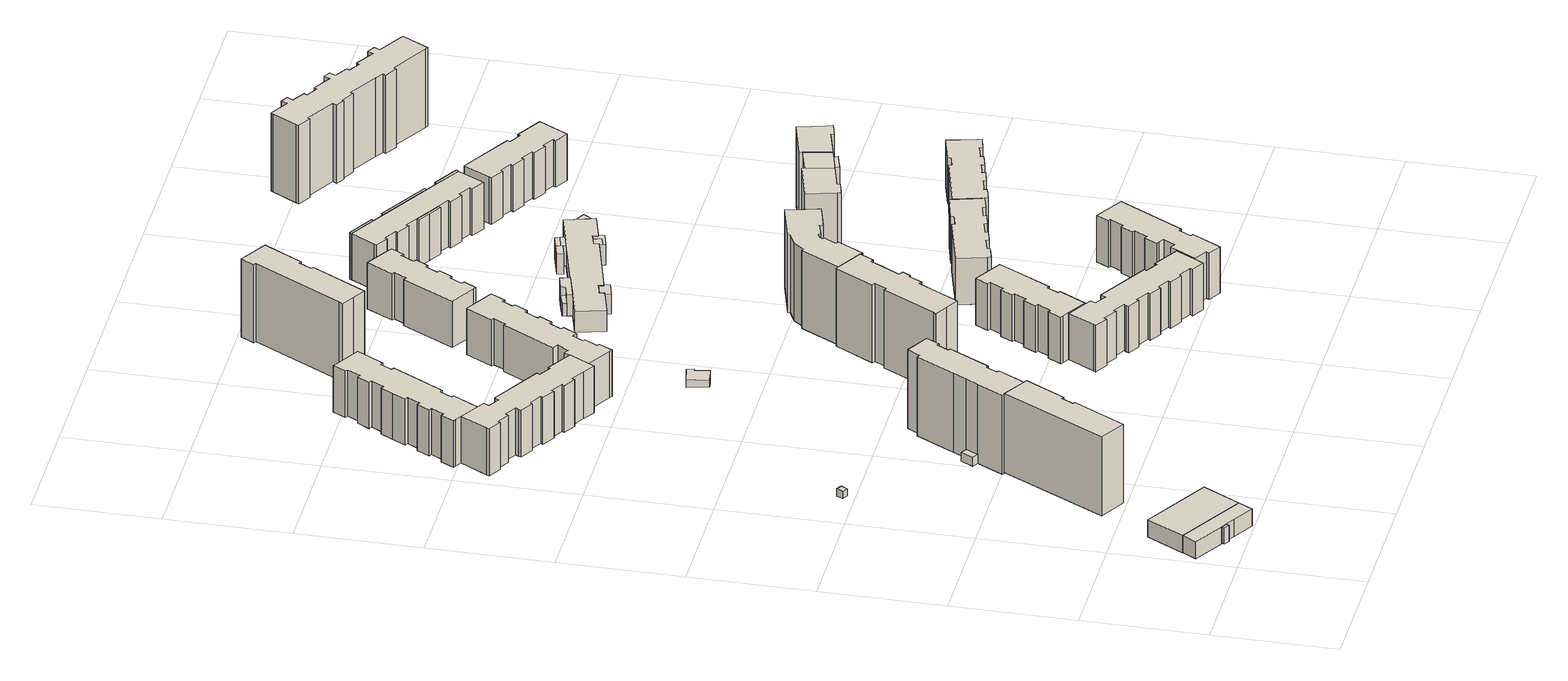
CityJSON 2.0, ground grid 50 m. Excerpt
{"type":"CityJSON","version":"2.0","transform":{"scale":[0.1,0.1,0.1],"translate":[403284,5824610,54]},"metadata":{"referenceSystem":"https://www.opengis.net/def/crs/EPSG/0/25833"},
"CityObjects":{
"building1":{"type":"Building","attributes":{"Gemeindeschluessel":"11000010","function":"31001_3211"},"address":[{"country":"Germany","locality":"Berlin","thoroughfareNumber":"28B","thoroughfareName":"Borkheider Straße"}],"children":["building1-1","building1-2","building1-3"]},
"building1-1":{"type":"BuildingPart","attributes":{"BezugspunktDach":"2200","measuredHeight":7.35,"storeysAboveGround":2},"parents":["building1"],"geometry":[{"type":"MultiSurface","lod":"1","boundaries":[[[0,1,2,3,4,5,6]],[[7,8,9,10,11,12,13]],[[7,13,6,5]],[[9,8,4,3]],[[10,9,3,2]],[[11,10,2,1]],[[12,11,14,15,0]],[[13,12,0,6]],[[8,7,5,4,16]],[[17,1,0,15,14]]]}]},
"building1-2":{"type":"BuildingPart","attributes":{"BezugspunktDach":"2200","measuredHeight":6.95,"storeysAboveGround":2},"parents":["building1"],"geometry":[{"type":"MultiSurface","lod":"1","boundaries":[[[18,1,0,19]],[[15,14,20,21]],[[15,21,19,0]],[[22,1,0,15,0,1]],[[20,14,1,18]],[[21,20,18,19]],[[14,15,0,1,22]]]}]},
"building1-3":{"type":"BuildingPart","attributes":{"BezugspunktDach":"2200","measuredHeight":7.49,"storeysAboveGround":2},"parents":["building1"],"geometry":[{"type":"MultiSurface","lod":"1","boundaries":[[[4,23,24,5]],[[25,26,27,28]],[[25,28,5,24]],[[26,25,24,23]],[[27,26,23,4]],[[28,27,4,8,7]],[[7,8,4,5]]]}]},
"building2":{"type":"Building","attributes":{"Gemeindeschluessel":"11000010","BezugspunktDach":"2200","function":"31001_1010","measuredHeight":34.32,"storeysAboveGround":11},"address":[{"country":"Germany","locality":"Berlin","thoroughfareNumber":"37, 39","thoroughfareName":"Borkheider Straße"}],"geometry":[{"type":"Solid","lod":"1","boundaries":[[[[29,30,31,32,33,34,35,36,37]],[[38,39,40,41,42,43,44,45,46]],[[38,46,37,36]],[[39,38,36,35]],[[40,39,35,34]],[[41,40,34,33]],[[42,41,33,32]],[[43,42,32,31]],[[44,43,31,30]],[[45,44,30,29]],[[46,45,29,37]]]]}]},
"building3":{"type":"Building","attributes":{"Gemeindeschluessel":"11000010","BezugspunktDach":"2200","function":"51009_1610","measuredHeight":3.14,"storeysAboveGround":0},"address":[{"country":"Germany","locality":"Berlin"}],"geometry":[{"type":"Solid","lod":"1","boundaries":[[[[47,48,49,50]],[[51,52,53,54]],[[51,54,50,49]],[[52,51,49,48]],[[53,52,48,47]],[[54,53,47,50]]]]}]},
"building4":{"type":"Building","attributes":{"Gemeindeschluessel":"11000010","BezugspunktDach":"2200","function":"31001_2523","measuredHeight":3.78,"storeysAboveGround":1},"address":[{"country":"Germany","locality":"Berlin","thoroughfareNumber":"33 (1)","thoroughfareName":"Borkheider Straße"}],"geometry":[{"type":"Solid","lod":"1","boundaries":[[[[55,56,57,58]],[[59,60,61,62]],[[59,62,58,57]],[[60,59,57,56]],[[61,60,56,55]],[[62,61,55,58]]]]}]},
"building5":{"type":"Building","attributes":{"Gemeindeschluessel":"11000010","BezugspunktDach":"2200","function":"31001_1010","measuredHeight":34.32,"storeysAboveGround":11},"address":[{"country":"Germany","locality":"Berlin","thoroughfareNumber":"33, 35","thoroughfareName":"Borkheider Straße"}],"geometry":[{"type":"Solid","lod":"1","boundaries":[[[[63,64,65,66,67,68,69,70,71,72,73,74,75,76,77,78,79,80]],[[61,60,81,82,83,84,85,86,87,88,89,90,91,92,93,94,95,96]],[[61,96,80,79]],[[60,61,79,78]],[[81,60,78,77]],[[82,81,77,76]],[[83,82,76,75]],[[84,83,75,74]],[[85,84,74,73]],[[86,85,73,72]],[[87,86,72,71]],[[88,87,71,70]],[[89,88,70,69]],[[90,89,69,68]],[[91,90,68,67]],[[92,91,67,66]],[[93,92,66,65]],[[94,93,65,64]],[[95,94,64,63]],[[96,95,63,80]]]]}]},
"building6":{"type":"Building","attributes":{"Gemeindeschluessel":"11000010","BezugspunktDach":"2200","function":"31001_1010","measuredHeight":20.34,"storeysAboveGround":6},"address":[{"country":"Germany","locality":"Berlin","thoroughfareNumber":"1, 3, 5, 7","thoroughfareName":"Rabensteiner Straße"}],"geometry":[{"type":"Solid","lod":"1","boundaries":[[[[97,98,99,100,101,102,103,104,105,106,107,108,109,110,111,112,113,114,115,116,117,118,119,120,121,122,123,124,125,126,127,128,129]],[[130,131,132,133,134,135,136,137,138,139,140,141,142,143,144,145,146,147,148,149,150,151,152,153,154,155,156,157,158,159,160,161,162]],[[130,162,129,128]],[[131,130,128,127]],[[132,131,127,126]],[[133,132,126,125]],[[134,133,125,124]],[[135,134,124,123]],[[136,135,123,122]],[[137,136,122,121]],[[138,137,121,120]],[[139,138,120,119]],[[140,139,119,118]],[[141,140,118,117]],[[142,141,117,116]],[[143,142,116,115]],[[144,143,115,114]],[[145,144,114,113]],[[146,145,113,112]],[[147,146,112,111]],[[148,147,111,110]],[[149,148,110,109]],[[150,149,109,108]],[[151,150,108,107]],[[152,151,107,106]],[[153,152,106,105]],[[154,153,105,104]],[[155,154,104,103]],[[156,155,103,102]],[[157,156,102,101]],[[158,157,101,100]],[[159,158,100,99]],[[160,159,99,98]],[[161,160,98,97]],[[162,161,97,129]]]]}]},
"building7":{"type":"Building","attributes":{"Gemeindeschluessel":"11000010","BezugspunktDach":"2200","function":"31001_1010","measuredHeight":20.24,"storeysAboveGround":6},"address":[{"country":"Germany","locality":"Berlin","thoroughfareNumber":"11, 13, 15, 9","thoroughfareName":"Borkheider Straße"}],"geometry":[{"type":"Solid","lod":"1","boundaries":[[[[163,164,165,166,167,168,169,170,171,172,173,174,175,176,177,178,179,180,181,182,183,184,185,186,187,188,189,190,191,192,193,194]],[[195,196,197,198,199,200,201,202,203,204,205,206,207,208,209,210,211,212,213,214,215,216,217,218,219,220,221,222,223,224,225,226]],[[195,226,194,193]],[[196,195,193,192]],[[197,196,192,191]],[[198,197,191,190]],[[199,198,190,189]],[[200,199,189,188]],[[201,200,188,187]],[[202,201,187,186]],[[203,202,186,185]],[[204,203,185,184]],[[205,204,184,183]],[[206,205,183,182]],[[207,206,182,181]],[[208,207,181,180]],[[209,208,180,179]],[[210,209,179,178]],[[211,210,178,177]],[[212,211,177,176]],[[213,212,176,175]],[[214,213,175,174]],[[215,214,174,173]],[[216,215,173,172]],[[217,216,172,171]],[[218,217,171,170]],[[219,218,170,169]],[[220,219,169,168]],[[221,220,168,167]],[[222,221,167,166]],[[223,222,166,165]],[[224,223,165,164]],[[225,224,164,163]],[[226,225,163,194]]]]}]},
"building8":{"type":"Building","attributes":{"Gemeindeschluessel":"11000010","BezugspunktDach":"2200","function":"31001_2523","measuredHeight":2.96,"storeysAboveGround":1},"address":[{"country":"Germany","locality":"Berlin","thoroughfareNumber":"21 (1)","thoroughfareName":"Belziger Ring"}],"geometry":[{"type":"Solid","lod":"1","boundaries":[[[[227,228,229,230]],[[231,232,233,234]],[[231,234,230,229]],[[232,231,229,228]],[[233,232,228,227]],[[234,233,227,230]]]]}]},
"building9":{"type":"Building","attributes":{"Gemeindeschluessel":"11000010","BezugspunktDach":"2200","function":"31001_3062","measuredHeight":3.89,"storeysAboveGround":1},"address":[{"country":"Germany","locality":"Berlin","thoroughfareNumber":"10","thoroughfareName":"Rabensteiner Straße"}],"geometry":[{"type":"Solid","lod":"1","boundaries":[[[[235,236,237,238,239,240,241,242]],[[243,244,245,246,247,248,249,250]],[[243,250,242,241]],[[244,243,241,240]],[[245,244,240,239]],[[246,245,239,238]],[[247,246,238,237]],[[248,247,237,236]],[[249,248,236,235]],[[250,249,235,242]]]]}]},
"building10":{"type":"Building","attributes":{"Gemeindeschluessel":"11000010","BezugspunktDach":"2200","function":"51009_1610","measuredHeight":3.11,"storeysAboveGround":0},"address":[{"country":"Germany","locality":"Berlin"}],"geometry":[{"type":"Solid","lod":"1","boundaries":[[[[251,252,253,254]],[[255,256,257,258]],[[255,258,254,253]],[[256,255,253,252]],[[257,256,252,251]],[[258,257,251,254]]]]}]},
"building11":{"type":"Building","attributes":{"Gemeindeschluessel":"11000010","BezugspunktDach":"2200","function":"31001_1010","measuredHeight":33.96,"storeysAboveGround":11},"address":[{"country":"Germany","locality":"Berlin","thoroughfareNumber":"21, 23","thoroughfareName":"Belziger Ring"}],"geometry":[{"type":"Solid","lod":"1","boundaries":[[[[259,260,261,262,263,264,265,266,267,268,269,270,271,272,273,274,275,276,277,278,279,280,281,282,283]],[[284,285,286,287,288,289,290,291,292,293,294,295,296,297,298,299,300,301,302,303,304,305,306,307,308]],[[284,308,283,282]],[[285,284,282,281]],[[286,285,281,280]],[[287,286,280,279]],[[288,287,279,278]],[[289,288,278,277]],[[290,289,277,276]],[[291,290,276,275]],[[292,291,275,274]],[[293,292,274,273]],[[294,293,273,272]],[[295,294,272,271]],[[296,295,271,270]],[[297,296,270,269]],[[298,297,269,268]],[[299,298,268,267]],[[300,299,267,266]],[[301,300,266,265]],[[302,301,265,264]],[[303,302,264,263]],[[304,303,263,262]],[[305,304,262,261]],[[306,305,261,260]],[[307,306,260,259]],[[308,307,259,283]]]]}]},
"building12":{"type":"Building","attributes":{"Gemeindeschluessel":"11000010","BezugspunktDach":"2200","function":"31001_1010","measuredHeight":20.17,"storeysAboveGround":6},"address":[{"country":"Germany","locality":"Berlin","thoroughfareNumber":"11, 13, 15, 9","thoroughfareName":"Rabensteiner Straße"}],"geometry":[{"type":"Solid","lod":"1","boundaries":[[[[309,310,311,312,313,314,315,316,317,318,319,320,321,322,323,324,325,326,327,328,329,330,331,332,333,334,335,336,337,338,339,340,341,342]],[[343,344,345,346,347,348,349,350,351,352,353,354,355,356,357,358,359,360,361,362,363,364,365,366,367,368,369,370,371,372,373,374,375,376]],[[343,376,342,341]],[[344,343,341,340]],[[345,344,340,339]],[[346,345,339,338]],[[347,346,338,337]],[[348,347,337,336]],[[349,348,336,335]],[[350,349,335,334]],[[351,350,334,333]],[[352,351,333,332]],[[353,352,332,331]],[[354,353,331,330]],[[355,354,330,329]],[[356,355,329,328]],[[357,356,328,327]],[[358,357,327,326]],[[359,358,326,325]],[[360,359,325,324]],[[361,360,324,323]],[[362,361,323,322]],[[363,362,322,321]],[[364,363,321,320]],[[365,364,320,319]],[[366,365,319,318]],[[367,366,318,317]],[[368,367,317,316]],[[369,368,316,315]],[[370,369,315,314]],[[371,370,314,313]],[[372,371,313,312]],[[373,372,312,311]],[[374,373,311,310]],[[375,374,310,309]],[[376,375,309,342]]]]}]},
"building13":{"type":"Building","attributes":{"Gemeindeschluessel":"11000010","BezugspunktDach":"2200","function":"31001_1010","measuredHeight":20.16,"storeysAboveGround":6},"address":[{"country":"Germany","locality":"Berlin","thoroughfareNumber":"34, 36, 38, 40","thoroughfareName":"Belziger Ring"}],"geometry":[{"type":"Solid","lod":"1","boundaries":[[[[377,378,379,380,381,382,383,384,385,386,387,388,389,390,391,392,393,394,395,396,397,398,399,400,401,402,403,404,405,406,407,408,409,410,411]],[[412,413,414,415,416,417,418,419,420,421,422,423,424,425,426,427,428,429,430,431,432,433,434,435,436,437,438,439,440,441,442,443,444,445,446]],[[412,446,411,410]],[[413,412,410,409]],[[414,413,409,408]],[[415,414,408,407]],[[416,415,407,406]],[[417,416,406,405]],[[418,417,405,404]],[[419,418,404,403]],[[420,419,403,402]],[[421,420,402,401]],[[422,421,401,400]],[[423,422,400,399]],[[424,423,399,398]],[[425,424,398,397]],[[426,425,397,396]],[[427,426,396,395]],[[428,427,395,394]],[[429,428,394,393]],[[430,429,393,392]],[[431,430,392,391]],[[432,431,391,390]],[[433,432,390,389]],[[434,433,389,388]],[[435,434,388,387]],[[436,435,387,386]],[[437,436,386,385]],[[438,437,385,384]],[[439,438,384,383]],[[440,439,383,382]],[[441,440,382,381]],[[442,441,381,380]],[[443,442,380,379]],[[444,443,379,378]],[[445,444,378,377]],[[446,445,377,411]]]]}]},
"building14":{"type":"Building","attributes":{"Gemeindeschluessel":"11000010","BezugspunktDach":"2200","function":"31001_1010","measuredHeight":20.35,"storeysAboveGround":6},"address":[{"country":"Germany","locality":"Berlin","thoroughfareNumber":"28, 30, 32","thoroughfareName":"Belziger Ring"}],"geometry":[{"type":"Solid","lod":"1","boundaries":[[[[447,448,449,450,451,452,453,454,455,456,457,458,459,460,461,462,463,464,465,466,467,468,469]],[[470,471,472,473,474,475,476,477,478,479,480,481,482,483,484,485,486,487,488,489,490,491,492]],[[470,492,469,468]],[[471,470,468,467]],[[472,471,467,466]],[[473,472,466,465]],[[474,473,465,464]],[[475,474,464,463]],[[476,475,463,462]],[[477,476,462,461]],[[478,477,461,460]],[[479,478,460,459]],[[480,479,459,458]],[[481,480,458,457]],[[482,481,457,456]],[[483,482,456,455]],[[484,483,455,454]],[[485,484,454,453]],[[486,485,453,452]],[[487,486,452,451]],[[488,487,451,450]],[[489,488,450,449]],[[490,489,449,448]],[[491,490,448,447]],[[492,491,447,469]]]]}]},
"building15":{"type":"Building","attributes":{"Gemeindeschluessel":"11000010","BezugspunktDach":"2200","function":"51009_1610","measuredHeight":3.47,"storeysAboveGround":0},"address":[{"country":"Germany","locality":"Berlin"}],"geometry":[{"type":"Solid","lod":"1","boundaries":[[[[493,494,495,496]],[[497,498,499,500]],[[497,500,496,495]],[[498,497,495,494]],[[499,498,494,493]],[[500,499,493,496]]]]}]},
"building16":{"type":"Building","attributes":{"Gemeindeschluessel":"11000010","BezugspunktDach":"2200","function":"31001_1010","measuredHeight":34.02,"storeysAboveGround":11},"address":[{"country":"Germany","locality":"Berlin","thoroughfareNumber":"5, 7","thoroughfareName":"Borkheider Straße"}],"geometry":[{"type":"Solid","lod":"1","boundaries":[[[[501,502,503,504,505,506,507,508,509,510,511,512,513,514,515]],[[516,517,518,519,520,521,522,523,524,525,526,527,528,529,530]],[[516,530,515,514]],[[517,516,514,513]],[[518,517,513,512]],[[519,518,512,511]],[[520,519,511,510]],[[521,520,510,509]],[[522,521,509,508]],[[523,522,508,507]],[[524,523,507,506]],[[525,524,506,505]],[[526,525,505,504]],[[527,526,504,503]],[[528,527,503,502]],[[529,528,502,501]],[[530,529,501,515]]]]}]},
"building17":{"type":"Building","attributes":{"Gemeindeschluessel":"11000010","BezugspunktDach":"2200","function":"31001_1010","measuredHeight":33.92,"storeysAboveGround":11},"address":[{"country":"Germany","locality":"Berlin","thoroughfareNumber":"17, 19","thoroughfareName":"Belziger Ring"}],"geometry":[{"type":"Solid","lod":"1","boundaries":[[[[531,532,533,534,535,536,537,538,539,540,541,542,543,544,545,546,547,548,549,550,551,552,553]],[[554,555,556,557,558,559,560,561,562,563,564,565,566,567,568,569,570,571,572,573,292,291,290]],[[554,290,553,552]],[[555,554,552,551]],[[556,555,551,550]],[[557,556,550,549]],[[558,557,549,548]],[[559,558,548,547]],[[560,559,547,546]],[[561,560,546,545]],[[562,561,545,544]],[[563,562,544,543]],[[564,563,543,542]],[[565,564,542,541]],[[566,565,541,540]],[[567,566,540,539]],[[568,567,539,538]],[[569,568,538,537]],[[570,569,537,536]],[[571,570,536,535]],[[572,571,535,534]],[[573,572,534,533]],[[292,573,533,532]],[[291,292,532,531]],[[290,291,531,553]]]]}]},
"building18":{"type":"Building","attributes":{"Gemeindeschluessel":"11000010","BezugspunktDach":"2200","function":"31001_1010","measuredHeight":20.17,"storeysAboveGround":6},"address":[{"country":"Germany","locality":"Berlin","thoroughfareNumber":"17, 19, 21","thoroughfareName":"Rabensteiner Straße"}],"geometry":[{"type":"Solid","lod":"1","boundaries":[[[[574,575,576,577,578,579,580,581,582,583,584,585,586,587,588,589,590,591,592,593,594,595]],[[596,597,598,599,600,601,602,603,604,605,606,607,608,609,610,611,612,613,614,615,616,617]],[[596,617,595,594]],[[597,596,594,593]],[[598,597,593,592]],[[599,598,592,591]],[[600,599,591,590]],[[601,600,590,589]],[[602,601,589,588]],[[603,602,588,587]],[[604,603,587,586]],[[605,604,586,585]],[[606,605,585,584]],[[607,606,584,583]],[[608,607,583,582]],[[609,608,582,581]],[[610,609,581,580]],[[611,610,580,579]],[[612,611,579,578]],[[613,612,578,577]],[[614,613,577,576]],[[615,614,576,575]],[[616,615,575,574]],[[617,616,574,595]]]]}]},
"building19":{"type":"Building","attributes":{"Gemeindeschluessel":"11000010","BezugspunktDach":"2200","function":"51009_1610","measuredHeight":5.54,"storeysAboveGround":0},"address":[{"country":"Germany","locality":"Berlin"}],"geometry":[{"type":"Solid","lod":"1","boundaries":[[[[618,619,620,621]],[[622,623,624,625]],[[622,625,621,620]],[[623,622,620,619]],[[624,623,619,618]],[[625,624,618,621]]]]}]},
"building20":{"type":"Building","attributes":{"Gemeindeschluessel":"11000010","BezugspunktDach":"2200","function":"51009_1610","measuredHeight":8.89,"storeysAboveGround":0},"address":[{"country":"Germany","locality":"Berlin"}],"geometry":[{"type":"Solid","lod":"1","boundaries":[[[[626,627,628,629,630,631,632,633]],[[634,635,636,637,638,639,640,641]],[[634,641,633,632]],[[635,634,632,631]],[[636,635,631,630]],[[637,636,630,629]],[[638,637,629,628]],[[639,638,628,627]],[[640,639,627,626]],[[641,640,626,633]]]]}]},
"building21":{"type":"Building","attributes":{"Gemeindeschluessel":"11000010","BezugspunktDach":"2200","function":"31001_1010","measuredHeight":20.22,"storeysAboveGround":6},"address":[{"country":"Germany","locality":"Berlin","thoroughfareNumber":"42, 44, 46","thoroughfareName":"Belziger Ring"}],"geometry":[{"type":"Solid","lod":"1","boundaries":[[[[642,643,644,645,646,647,648,649,650,651,652,653,654,655,656,657,658,659,660,661,662,663,664,665,666,667]],[[668,669,670,671,672,673,674,675,676,677,678,679,680,681,682,683,684,685,686,687,688,689,690,691,692,693]],[[668,693,667,666]],[[669,668,666,665]],[[670,669,665,664]],[[671,670,664,663]],[[672,671,663,662]],[[673,672,662,661]],[[674,673,661,660]],[[675,674,660,659]],[[676,675,659,658]],[[677,676,658,657]],[[678,677,657,656]],[[679,678,656,655]],[[680,679,655,654]],[[681,680,654,653]],[[682,681,653,652]],[[683,682,652,651]],[[684,683,651,650]],[[685,684,650,649]],[[686,685,649,648]],[[687,686,648,647]],[[688,687,647,646]],[[689,688,646,645]],[[690,689,645,644]],[[691,690,644,643]],[[692,691,643,642]],[[693,692,642,667]]]]}]},
"building22":{"type":"Building","attributes":{"Gemeindeschluessel":"11000010","BezugspunktDach":"2200","function":"31001_1010","measuredHeight":20.16,"storeysAboveGround":6},"address":[{"country":"Germany","locality":"Berlin","thoroughfareNumber":"22, 24, 26","thoroughfareName":"Belziger Ring"}],"geometry":[{"type":"Solid","lod":"1","boundaries":[[[[694,695,696,697,698,699,700,701,702,703,704,705,706,707,708,709,710,711,712,713,714,715,716]],[[717,718,719,720,721,722,723,724,725,726,727,728,729,730,731,732,733,734,735,736,737,738,739]],[[717,739,716,715]],[[718,717,715,714]],[[719,718,714,713]],[[720,719,713,712]],[[721,720,712,711]],[[722,721,711,710]],[[723,722,710,709]],[[724,723,709,708]],[[725,724,708,707]],[[726,725,707,706]],[[727,726,706,705]],[[728,727,705,704]],[[729,728,704,703]],[[730,729,703,702]],[[731,730,702,701]],[[732,731,701,700]],[[733,732,700,699]],[[734,733,699,698]],[[735,734,698,697]],[[736,735,697,696]],[[737,736,696,695]],[[738,737,695,694]],[[739,738,694,716]]]]}]},
"building23":{"type":"Building","attributes":{"Gemeindeschluessel":"11000010","function":"31001_3065"},"address":[{"country":"Germany","locality":"Berlin","thoroughfareNumber":"20, 22","thoroughfareName":"Rabensteiner Straße"}],"children":["building23-1","building23-2","building23-3","building23-4"]},
"building23-1":{"type":"BuildingPart","attributes":{"BezugspunktDach":"2200","measuredHeight":9.2,"storeysAboveGround":3},"parents":["building23"],"geometry":[{"type":"MultiSurface","lod":"1","boundaries":[[[740,741,742,743,744,745,746,747,748,749,750,751,752,753,754,755,756,757,758,759,760]],[[761,762,763,764,765,766,767,768,769,770,771,772,773,774,775,776,777,778,779,780,781]],[[761,781,760,759]],[[762,761,782,783]],[[763,762,758,757]],[[784,785,757,756]],[[764,763,786,787,788]],[[765,764,756,755]],[[766,765,755,754]],[[767,766,754,753]],[[768,767,753,752]],[[769,768,752,751]],[[770,769,751,750]],[[789,790,791,792,793,771,770,750,749]],[[794,790,749,748]],[[772,771,793,795]],[[773,772,748,747]],[[774,773,747,746]],[[775,774,746,745]],[[776,775,745,744]],[[777,776,744,743]],[[778,777,743,742]],[[779,778,742,741]],[[780,779,741,740]],[[781,780,740,760]],[[783,782,759,758]],[[788,787,786,785,784]],[[793,792,791,790,789]],[[795,793,790,794]]]}]},
"building23-2":{"type":"BuildingPart","attributes":{"BezugspunktDach":"2200","measuredHeight":9.13,"storeysAboveGround":3},"parents":["building23"],"geometry":[{"type":"MultiSurface","lod":"1","boundaries":[[[796,797,798,799,800,801]],[[623,622,802,783,782,624]],[[623,624,801,800]],[[622,623,800,799]],[[802,622,799,798]],[[783,802,798,797]],[[759,758,797,796]],[[624,782,796,801]],[[782,783,758,759]]]}]},
"building23-3":{"type":"BuildingPart","attributes":{"BezugspunktDach":"2200","measuredHeight":8.79,"storeysAboveGround":3},"parents":["building23"],"geometry":[{"type":"MultiSurface","lod":"1","boundaries":[[[794,803,804,791,790]],[[792,805,806,795,793]],[[805,792,791,804]],[[806,805,804,803]],[[795,806,803,794]],[[793,790,791,792]],[[793,795,807,794,790]]]}]},
"building23-4":{"type":"BuildingPart","attributes":{"BezugspunktDach":"2200","measuredHeight":8.72,"storeysAboveGround":3},"parents":["building23"],"geometry":[{"type":"Solid","lod":"1","boundaries":[[[[808,809,785,784,810,811,812,813]],[[814,815,816,788,787,817,818,819]],[[814,819,813,812]],[[815,814,812,811]],[[816,815,811,810]],[[788,816,810,784]],[[817,787,785,809]],[[818,817,809,808]],[[819,818,808,813]],[[787,788,784,785]]]]}]},
"building24":{"type":"Building","attributes":{"Gemeindeschluessel":"11000010","BezugspunktDach":"2200","function":"51009_1610","measuredHeight":8.8,"storeysAboveGround":0},"address":[{"country":"Germany","locality":"Berlin"}],"geometry":[{"type":"Solid","lod":"1","boundaries":[[[[820,821,822,823,824,791,804,803,794,825]],[[795,806,805,792,826,827,828,829,830,831]],[[795,831,825,794]],[[806,795,794,803]],[[805,806,803,804]],[[792,805,804,791]],[[826,792,791,824]],[[827,826,824,823]],[[828,827,823,822]],[[829,828,822,821]],[[830,829,821,820]],[[831,830,820,825]]]]}]},
"building25":{"type":"Building","attributes":{"Gemeindeschluessel":"11000010","BezugspunktDach":"2200","function":"51009_1610","measuredHeight":8.77,"storeysAboveGround":0},"address":[{"country":"Germany","locality":"Berlin"}],"geometry":[{"type":"Solid","lod":"1","boundaries":[[[[811,810,832,812]],[[833,816,815,814]],[[833,814,812,832]],[[816,833,832,810]],[[815,816,810,811]],[[814,815,811,812]]]]}]},
"building26":{"type":"Building","attributes":{"Gemeindeschluessel":"11000010","function":"31001_1010"},"address":[{"country":"Germany","locality":"Berlin","thoroughfareNumber":"13, 15","thoroughfareName":"Belziger Ring"}],"children":["building26-1","building26-2","building26-3","building26-4"]},
"building26-1":{"type":"BuildingPart","attributes":{"BezugspunktDach":"2200","measuredHeight":34.27,"storeysAboveGround":11},"parents":["building26"],"geometry":[{"type":"MultiSurface","lod":"1","boundaries":[[[834,835,836,837,838,839,840,841,842,843,844]],[[845,846,847,848,849,850,851,852,853,854,855]],[[845,855,844,843]],[[846,845,843,842]],[[847,846,842,841]],[[848,847,841,840]],[[849,848,840,839]],[[850,849,839,838]],[[851,850,838,837]],[[852,851,837,836]],[[853,852,836,835]],[[856,857,835,834]],[[855,854,834,844]],[[854,853,857,856]]]}]},
"building26-2":{"type":"BuildingPart","attributes":{"BezugspunktDach":"2200","measuredHeight":34.22,"storeysAboveGround":11},"parents":["building26"],"geometry":[{"type":"Solid","lod":"1","boundaries":[[[[858,859,860,861,862,863,864,865]],[[866,867,868,869,870,871,872,873]],[[866,873,865,864]],[[867,866,864,863]],[[868,874,875,867,863,862]],[[869,868,862,861]],[[870,869,861,860]],[[871,870,860,859]],[[872,871,859,858]],[[873,872,858,865]],[[867,875,874,868]]]]}]},
"building26-3":{"type":"BuildingPart","attributes":{"BezugspunktDach":"2200","measuredHeight":34.2,"storeysAboveGround":11},"parents":["building26"],"geometry":[{"type":"MultiSurface","lod":"1","boundaries":[[[874,876,877,857,856,875]],[[854,853,878,879,868,867]],[[854,867,875,856]],[[878,853,857,877]],[[879,880,881,882,877,876]],[[868,879,876,874]],[[853,854,856,857]],[[878,882,881,880]],[[868,883,874,875,867]]]}]},
"building26-4":{"type":"BuildingPart","attributes":{"BezugspunktDach":"2200","measuredHeight":33.98,"storeysAboveGround":11},"parents":["building26"],"geometry":[{"type":"MultiSurface","lod":"1","boundaries":[[[884,885,886,882,881]],[[878,887,888,889,880]],[[887,878,882,886]],[[888,887,886,885]],[[889,888,885,884]],[[880,889,884,881]],[[878,880,881,882,890]]]}]},
"building27":{"type":"Building","attributes":{"Gemeindeschluessel":"11000010","function":"31001_1010"},"address":[{"country":"Germany","locality":"Berlin","thoroughfareNumber":"23, 25, 27, 29","thoroughfareName":"Rabensteiner Straße"}],"children":["building27-1","building27-2","building27-3","building27-4","building27-5"]},
"building27-1":{"type":"BuildingPart","attributes":{"BezugspunktDach":"2200","measuredHeight":20.17,"storeysAboveGround":6},"parents":["building27"],"geometry":[{"type":"MultiSurface","lod":"1","boundaries":[[[891,892,893,894,895,896,897,898,899,900,901,902,903,904,905,906,907,908,909,910,911,912,913]],[[914,915,916,917,918,919,920,921,922,923,924,925,926,927,928,929,930,931,932,933,934,935,936]],[[914,936,913,912]],[[915,914,912,911]],[[916,910,937,938,939]],[[918,917,909,908]],[[920,919,907,906]],[[921,920,906,905]],[[922,921,905,904]],[[923,922,904,903]],[[924,923,903,902]],[[925,924,902,901]],[[926,925,901,900]],[[927,926,900,899]],[[928,927,899,898]],[[930,929,897,896]],[[931,930,896,895]],[[932,931,895,894]],[[933,932,894,893]],[[934,933,893,892]],[[935,934,892,891]],[[936,935,891,913]],[[915,911,910,916]],[[917,939,938,937,909,940]],[[919,918,908,907]],[[928,898,897,929]]]}]},
"building27-2":{"type":"BuildingPart","attributes":{"BezugspunktDach":"2200","measuredHeight":20.17,"storeysAboveGround":6},"parents":["building27"],"geometry":[{"type":"MultiSurface","lod":"1","boundaries":[[[941,942,898,897,943]],[[929,928,944,945,946]],[[929,946,943,897]],[[944,928,898,942]],[[945,944,942,941]],[[946,945,941,943]],[[929,897,898,928,947]]]}]},
"building27-3":{"type":"BuildingPart","attributes":{"BezugspunktDach":"2200","measuredHeight":20.17,"storeysAboveGround":6},"parents":["building27"],"geometry":[{"type":"Solid","lod":"1","boundaries":[[[[910,948,949,911]],[[950,951,916,915]],[[950,915,911,949]],[[951,950,949,948]],[[916,951,948,910]],[[915,916,910,911]]]]}]},
"building27-4":{"type":"BuildingPart","attributes":{"BezugspunktDach":"2200","measuredHeight":20.17,"storeysAboveGround":6},"parents":["building27"],"geometry":[{"type":"Solid","lod":"1","boundaries":[[[[907,952,953,908]],[[954,955,919,918]],[[954,918,908,953]],[[955,954,953,952]],[[919,955,952,907]],[[918,919,907,908]]]]}]},
"building27-5":{"type":"BuildingPart","attributes":{"BezugspunktDach":"2200","measuredHeight":20.35,"storeysAboveGround":6},"parents":["building27"],"geometry":[{"type":"MultiSurface","lod":"1","boundaries":[[[956,957,958,959]],[[960,961,917,938]],[[960,938,959,958]],[[961,960,958,957]],[[917,961,957,956]],[[937,909,956,959]],[[938,917,909,937]]]}]},
"building28":{"type":"Building","attributes":{"Gemeindeschluessel":"11000010","BezugspunktDach":"2200","function":"31001_2523","measuredHeight":3.17,"storeysAboveGround":1},"address":[{"country":"Germany","locality":"Berlin","thoroughfareNumber":"13 (1)","thoroughfareName":"Belziger Ring"}],"geometry":[{"type":"Solid","lod":"1","boundaries":[[[[962,963,964,965]],[[966,967,968,969]],[[966,969,965,964]],[[967,966,964,963]],[[968,967,963,962]],[[969,968,962,965]]]]}]},
"building29":{"type":"Building","attributes":{"Gemeindeschluessel":"11000010","BezugspunktDach":"2200","function":"31001_1010","measuredHeight":20.22,"storeysAboveGround":6},"address":[{"country":"Germany","locality":"Berlin","thoroughfareNumber":"16, 18, 20","thoroughfareName":"Belziger Ring"}],"geometry":[{"type":"Solid","lod":"1","boundaries":[[[[970,971,972,973,974,975,976,977,978,979,980,981,982,983,984,985,986,987,988,989,990,991,992]],[[993,994,995,996,997,998,999,1000,1001,1002,1003,1004,1005,1006,1007,1008,1009,1010,1011,1012,1013,1014,1015]],[[993,1015,992,991]],[[994,993,991,990]],[[995,994,990,989]],[[996,995,989,988]],[[997,996,988,987]],[[998,997,987,986]],[[999,998,986,985]],[[1000,999,985,984]],[[1001,1000,984,983]],[[1002,1001,983,982]],[[1003,1002,982,981]],[[1004,1003,981,980]],[[1005,1004,980,979]],[[1006,1005,979,978]],[[1007,1006,978,977]],[[1008,1007,977,976]],[[1009,1008,976,975]],[[1010,1009,975,974]],[[1011,1010,974,973]],[[1012,1011,973,972]],[[1013,1012,972,971]],[[1014,1013,971,970]],[[1015,1014,970,992]]]]}]},
"building30":{"type":"Building","attributes":{"Gemeindeschluessel":"11000010","BezugspunktDach":"2200","function":"31001_2523","measuredHeight":2.62,"storeysAboveGround":1},"address":[{"country":"Germany","locality":"Berlin","thoroughfareNumber":"31 (1)","thoroughfareName":"Rabensteiner Straße"}],"geometry":[{"type":"Solid","lod":"1","boundaries":[[[[1016,1017,1018,1019]],[[1020,1021,1022,1023]],[[1020,1023,1019,1018]],[[1021,1020,1018,1017]],[[1022,1021,1017,1016]],[[1023,1022,1016,1019]]]]}]},
"building31":{"type":"Building","attributes":{"Gemeindeschluessel":"11000010","BezugspunktDach":"2200","function":"31001_1010","measuredHeight":20.21,"storeysAboveGround":6},"address":[{"country":"Germany","locality":"Berlin","thoroughfareNumber":"31, 33, 35","thoroughfareName":"Rabensteiner Straße"}],"geometry":[{"type":"Solid","lod":"1","boundaries":[[[[1024,1025,1026,1027,1028,1029,1030,1031,1032,1033,1034,1035,1036,1037,1038,1039,1040,1041,1042,1043,1044,1045,1046]],[[1047,1048,1049,1050,1051,1052,1053,1054,1055,1056,1057,1058,1059,1060,1061,1062,1063,1064,1065,1066,1067,1068,1069]],[[1047,1069,1046,1045]],[[1048,1047,1045,1044]],[[1049,1048,1044,1043]],[[1050,1049,1043,1042]],[[1051,1050,1042,1041]],[[1052,1051,1041,1040]],[[1053,1052,1040,1039]],[[1054,1053,1039,1038]],[[1055,1054,1038,1037]],[[1056,1055,1037,1036]],[[1057,1056,1036,1035]],[[1058,1057,1035,1034]],[[1059,1058,1034,1033]],[[1060,1059,1033,1032]],[[1061,1060,1032,1031]],[[1062,1061,1031,1030]],[[1063,1062,1030,1029]],[[1064,1063,1029,1028]],[[1065,1064,1028,1027]],[[1066,1065,1027,1026]],[[1067,1066,1026,1025]],[[1068,1067,1025,1024]],[[1069,1068,1024,1046]]]]}]},
"building32":{"type":"Building","attributes":{"Gemeindeschluessel":"11000010","BezugspunktDach":"2200","function":"31001_1010","measuredHeight":34.23,"storeysAboveGround":11},"address":[{"country":"Germany","locality":"Berlin","thoroughfareNumber":"34, 36, 38","thoroughfareName":"Havemannstraße"}],"geometry":[{"type":"Solid","lod":"1","boundaries":[[[[1070,1071,1072,1073,1074,1075,1076,1077,1078,1079,1080,1081,1082,1083,1084,1085,1086,1087,1088,1089,1090,1091,1092,1093,1094,1095,1096,1097,1098,1099,1100,1101,1102,1103,1104,1105,1106,1107,1108,1109,1110,1111,1112,1113]],[[1114,1115,1116,1117,1118,1119,1120,1121,1122,1123,1124,1125,1126,1127,1128,1129,1130,1131,1132,1133,1134,1135,1136,1137,1138,1139,1140,1141,1142,1143,1144,1145,1146,1147,1148,1149,1150,1151,1152,1153,1154,1155,1156,1157]],[[1114,1157,1113,1112]],[[1115,1114,1112,1111]],[[1116,1115,1111,1110]],[[1117,1116,1110,1109]],[[1118,1117,1109,1108]],[[1119,1118,1108,1107]],[[1120,1119,1107,1106]],[[1121,1120,1106,1105]],[[1122,1121,1105,1104]],[[1123,1122,1104,1103]],[[1124,1123,1103,1102]],[[1125,1124,1102,1101]],[[1126,1125,1101,1100]],[[1127,1126,1100,1099]],[[1128,1127,1099,1098]],[[1129,1128,1098,1097]],[[1130,1129,1097,1096]],[[1131,1130,1096,1095]],[[1132,1131,1095,1094]],[[1133,1132,1094,1093]],[[1134,1133,1093,1092]],[[1135,1134,1092,1091]],[[1136,1135,1091,1090]],[[1137,1136,1090,1089]],[[1138,1137,1089,1088]],[[1139,1138,1088,1087]],[[1140,1139,1087,1086]],[[1141,1140,1086,1085]],[[1142,1141,1085,1084]],[[1143,1142,1084,1083]],[[1144,1143,1083,1082]],[[1145,1144,1082,1081]],[[1146,1145,1081,1080]],[[1147,1146,1080,1079]],[[1148,1147,1079,1078]],[[1149,1148,1078,1077]],[[1150,1149,1077,1076]],[[1151,1150,1076,1075]],[[1152,1151,1075,1074]],[[1153,1152,1074,1073]],[[1154,1153,1073,1072]],[[1155,1154,1072,1071]],[[1156,1155,1071,1070]],[[1157,1156,1070,1113]]]]}]}
},
"vertices":[
[131,89,93],[154,76,93],[194,54,93],[281,5,93],[313,62,93],[38,218,93],[5,161,93],[38,218,19],[313,62,19],[281,5,19],[194,54,19],[154,76,19],[131,89,19],[5,161,19],[154,76,23],[131,89,23],[313,62,59],[154,76,74],
[147,64,93],[124,77,93],[147,64,23],[124,77,23],[154,76,82],
[398,213,93],[123,369,93],[123,369,18],[398,213,18],[313,62,18],[38,218,18],
[325,506,373],[442,716,373],[432,721,373],[460,770,373],[469,765,373],[558,925,373],[548,931,373],[448,988,373],[217,566,373],[448,988,30],[548,931,30],[558,925,30],[469,765,30],[460,770,30],[432,721,30],[442,716,30],[325,506,30],[217,566,30],
[177,1529,50],[191,1554,50],[169,1568,50],[155,1542,50],[169,1568,18],[191,1554,18],[177,1529,18],[155,1542,18],
[498,1099,64],[526,1148,64],[500,1163,64],[473,1113,64],[500,1163,26],[526,1148,26],[498,1099,26],[473,1113,26],
[448,988,370],[548,931,370],[610,1042,370],[600,1048,370],[626,1094,370],[635,1089,370],[727,1253,370],[717,1258,370],[744,1306,370],[753,1300,370],[784,1355,370],[689,1407,370],[659,1355,370],[645,1362,370],[556,1203,370],[526,1148,370],[498,1099,370],[439,993,370],[556,1203,26],[645,1362,26],[659,1355,26],[689,1407,26],[784,1355,26],[753,1300,26],[744,1306,26],[717,1258,26],[727,1253,26],[635,1089,26],[626,1094,26],[600,1048,26],[610,1042,26],[548,931,26],[448,988,26],[439,993,26],
[108,2839,214],[114,2849,214],[164,2820,214],[173,2833,214],[222,2805,214],[215,2791,214],[210,2781,214],[265,2750,214],[271,2759,214],[323,2730,214],[317,2721,214],[370,2690,214],[375,2700,214],[425,2671,214],[418,2662,214],[470,2633,214],[474,2643,214],[531,2611,214],[581,2582,214],[596,2607,214],[642,2686,214],[535,2747,214],[529,2739,214],[479,2768,214],[486,2780,214],[278,2897,214],[268,2879,214],[219,2906,214],[231,2929,214],[202,2946,214],[122,2992,214],[58,2881,214],[53,2870,214],[58,2881,10],[122,2992,10],[202,2946,10],[231,2929,10],[219,2906,10],[268,2879,10],[278,2897,10],[486,2780,10],[479,2768,10],[529,2739,10],[535,2747,10],[642,2686,10],[596,2607,10],[581,2582,10],[531,2611,10],[474,2643,10],[470,2633,10],[418,2662,10],[425,2671,10],[375,2700,10],[370,2690,10],[317,2721,10],[323,2730,10],[271,2759,10],[265,2750,10],[210,2781,10],[215,2791,10],[222,2805,10],[173,2833,10],[164,2820,10],[114,2849,10],[108,2839,10],[53,2870,10],
[96,3006,213],[122,2992,213],[202,2946,213],[262,3050,213],[252,3056,213],[280,3106,213],[291,3100,213],[411,3310,213],[400,3317,213],[428,3366,213],[439,3359,213],[502,3468,213],[393,3529,213],[381,3536,213],[352,3484,213],[363,3477,213],[333,3423,213],[321,3430,213],[291,3378,213],[304,3372,213],[274,3319,213],[262,3326,213],[233,3276,213],[203,3223,213],[216,3216,213],[185,3163,213],[173,3170,213],[144,3119,213],[156,3112,213],[126,3058,213],[113,3065,213],[83,3012,213],[113,3065,11],[126,3058,11],[156,3112,11],[144,3119,11],[173,3170,11],[185,3163,11],[216,3216,11],[203,3223,11],[233,3276,11],[262,3326,11],[274,3319,11],[304,3372,11],[291,3378,11],[321,3430,11],[333,3423,11],[363,3477,11],[352,3484,11],[381,3536,11],[393,3529,11],[502,3468,11],[439,3359,11],[428,3366,11],[400,3317,11],[411,3310,11],[291,3100,11],[280,3106,11],[252,3056,11],[262,3050,11],[202,2946,11],[122,2992,11],[96,3006,11],[83,3012,11],
[993,1137,57],[1018,1181,57],[975,1206,57],[950,1163,57],[975,1206,27],[1018,1181,27],[993,1137,27],[950,1163,27],
[863,2200,36],[896,2206,36],[928,2213,36],[915,2270,36],[924,2273,36],[918,2303,36],[875,2294,36],[843,2286,36],[875,2294,4],[918,2303,4],[924,2273,4],[915,2270,4],[928,2213,4],[896,2206,4],[863,2200,4],[843,2286,4],
[1179,1405,58],[1193,1430,58],[1166,1445,58],[1152,1419,58],[1166,1445,27],[1193,1430,27],[1179,1405,27],[1152,1419,27],
[1033,1332,361],[1086,1303,361],[1092,1313,361],[1152,1419,361],[1166,1445,361],[1180,1469,361],[1192,1462,361],[1223,1518,361],[1229,1514,361],[1247,1546,361],[1229,1556,361],[1270,1628,361],[1284,1652,361],[1299,1680,361],[1311,1673,361],[1342,1729,361],[1330,1735,361],[1234,1789,361],[1223,1795,361],[1134,1638,361],[1145,1631,361],[1118,1581,361],[1106,1587,361],[985,1372,361],[979,1363,361],[985,1372,21],[1106,1587,21],[1118,1581,21],[1145,1631,21],[1134,1638,21],[1223,1795,21],[1234,1789,21],[1330,1735,21],[1342,1729,21],[1311,1673,21],[1299,1680,21],[1284,1652,21],[1270,1628,21],[1229,1556,21],[1247,1546,21],[1229,1514,21],[1223,1518,21],[1192,1462,21],[1180,1469,21],[1166,1445,21],[1152,1419,21],[1092,1313,21],[1086,1303,21],[1033,1332,21],[979,1363,21],
[703,2548,210],[714,2542,210],[745,2598,210],[735,2603,210],[766,2657,210],[757,2662,210],[783,2707,210],[791,2703,210],[802,2696,210],[835,2753,210],[824,2760,210],[852,2809,210],[864,2804,210],[894,2856,210],[882,2861,210],[916,2918,210],[927,2912,210],[958,2966,210],[947,2972,210],[972,3015,210],[983,3010,210],[1017,3068,210],[1006,3074,210],[896,3136,210],[834,3027,210],[845,3021,210],[817,2970,210],[805,2976,210],[684,2761,210],[706,2748,210],[678,2702,210],[657,2713,210],[642,2686,210],[596,2607,210],[642,2686,8],[657,2713,8],[678,2702,8],[706,2748,8],[684,2761,8],[805,2976,8],[817,2970,8],[845,3021,8],[834,3027,8],[896,3136,8],[1006,3074,8],[1017,3068,8],[983,3010,8],[972,3015,8],[947,2972,8],[958,2966,8],[927,2912,8],[916,2918,8],[882,2861,8],[894,2856,8],[864,2804,8],[852,2809,8],[824,2760,8],[835,2753,8],[802,2696,8],[791,2703,8],[783,2707,8],[757,2662,8],[766,2657,8],[735,2603,8],[745,2598,8],[714,2542,8],[703,2548,8],[596,2607,8],
[1286,775,230],[1292,785,230],[1349,752,230],[1354,763,230],[1405,734,230],[1399,724,230],[1393,714,230],[1443,686,230],[1449,696,230],[1505,664,230],[1498,655,230],[1549,626,230],[1556,636,230],[1605,608,230],[1598,598,230],[1651,568,230],[1657,578,230],[1711,548,230],[1705,537,230],[1760,507,230],[1764,518,230],[1779,543,230],[1824,623,230],[1717,684,230],[1712,674,230],[1661,704,230],[1666,713,230],[1454,833,230],[1444,812,230],[1393,842,230],[1404,862,230],[1378,877,230],[1298,922,230],[1238,815,230],[1233,805,230],[1238,815,28],[1298,922,28],[1378,877,28],[1404,862,28],[1393,842,28],[1444,812,28],[1454,833,28],[1666,713,28],[1661,704,28],[1712,674,28],[1717,684,28],[1824,623,28],[1779,543,28],[1764,518,28],[1760,507,28],[1705,537,28],[1711,548,28],[1657,578,28],[1651,568,28],[1598,598,28],[1605,608,28],[1556,636,28],[1549,626,28],[1498,655,28],[1505,664,28],[1449,696,28],[1443,686,28],[1393,714,28],[1399,724,28],[1405,734,28],[1354,763,28],[1349,752,28],[1292,785,28],[1286,775,28],[1233,805,28],
[1270,938,233],[1298,922,233],[1378,877,233],[1440,986,233],[1431,992,233],[1457,1039,233],[1467,1034,233],[1586,1247,233],[1479,1308,233],[1467,1314,233],[1438,1262,233],[1449,1255,233],[1417,1199,233],[1406,1205,233],[1378,1155,233],[1389,1149,233],[1361,1099,233],[1350,1105,233],[1320,1053,233],[1332,1047,233],[1301,993,233],[1290,999,233],[1259,944,233],[1290,999,30],[1301,993,30],[1332,1047,30],[1320,1053,30],[1350,1105,30],[1361,1099,30],[1389,1149,30],[1378,1155,30],[1406,1205,30],[1417,1199,30],[1449,1255,30],[1438,1262,30],[1467,1314,30],[1479,1308,30],[1586,1247,30],[1467,1034,30],[1457,1039,30],[1431,992,30],[1440,986,30],[1378,877,30],[1298,922,30],[1270,938,30],[1259,944,30],
[1297,1613,60],[1309,1639,60],[1284,1652,60],[1270,1628,60],[1284,1652,26],[1309,1639,26],[1297,1613,26],[1270,1628,26],
[651,3515,354],[704,3485,354],[712,3500,354],[832,3709,354],[823,3715,354],[851,3766,354],[861,3760,354],[951,3918,354],[853,3974,354],[845,3979,354],[834,3984,354],[803,3930,354],[813,3924,354],[606,3560,354],[598,3545,354],[606,3560,14],[813,3924,14],[803,3930,14],[834,3984,14],[845,3979,14],[853,3974,14],[951,3918,14],[861,3760,14],[851,3766,14],[823,3715,14],[832,3709,14],[712,3500,14],[704,3485,14],[651,3515,14],[598,3545,14],
[1330,1735,360],[1342,1729,360],[1353,1722,360],[1383,1775,360],[1412,1827,360],[1401,1834,360],[1431,1885,360],[1422,1890,360],[1431,1903,360],[1450,1914,360],[1454,1904,360],[1514,1921,360],[1518,1908,360],[1576,1924,360],[1633,1940,360],[1628,1952,360],[1598,2071,360],[1422,2023,360],[1425,2013,360],[1370,1987,360],[1333,1943,360],[1323,1948,360],[1234,1789,360],[1323,1948,21],[1333,1943,21],[1370,1987,21],[1425,2013,21],[1422,2023,21],[1598,2071,21],[1628,1952,21],[1633,1940,21],[1576,1924,21],[1518,1908,21],[1514,1921,21],[1454,1904,21],[1450,1914,21],[1431,1903,21],[1422,1890,21],[1431,1885,21],[1401,1834,21],[1412,1827,21],[1383,1775,21],[1353,1722,21],
[1038,3140,210],[1049,3134,210],[1079,3185,210],[1068,3191,210],[1098,3245,210],[1109,3239,210],[1139,3292,210],[1128,3299,210],[1157,3348,210],[1168,3343,210],[1197,3394,210],[1186,3401,210],[1217,3454,210],[1228,3448,210],[1258,3500,210],[1247,3507,210],[1141,3568,210],[1081,3461,210],[1092,3455,210],[1063,3403,210],[1051,3409,210],[933,3200,210],[1051,3409,8],[1063,3403,8],[1092,3455,8],[1081,3461,8],[1141,3568,8],[1247,3507,8],[1258,3500,8],[1228,3448,8],[1217,3454,8],[1186,3401,8],[1197,3394,8],[1168,3343,8],[1157,3348,8],[1128,3299,8],[1139,3292,8],[1109,3239,8],[1098,3245,8],[1068,3191,8],[1079,3185,8],[1049,3134,8],[1038,3140,8],[933,3200,8],
[1251,2830,61],[1307,2846,61],[1302,2863,61],[1246,2847,61],[1302,2863,6],[1307,2846,6],[1251,2830,6],[1246,2847,6],
[1296,2669,95],[1359,2687,95],[1353,2710,95],[1347,2709,95],[1342,2729,95],[1290,2715,95],[1295,2694,95],[1289,2693,95],[1295,2694,7],[1290,2715,7],[1342,2729,7],[1347,2709,7],[1353,2710,7],[1359,2687,7],[1296,2669,7],[1289,2693,7],
[1835,512,233],[1829,500,233],[1882,470,233],[1888,482,233],[1948,588,233],[1937,594,233],[1966,645,233],[1977,639,233],[2125,900,233],[2017,962,233],[2007,968,233],[1977,916,233],[1988,911,233],[1957,856,233],[1946,861,233],[1918,811,233],[1928,806,233],[1898,752,233],[1887,758,233],[1858,705,233],[1868,699,233],[1891,686,233],[1863,638,233],[1840,650,233],[1824,623,233],[1779,543,233],[1824,623,31],[1840,650,31],[1863,638,31],[1891,686,31],[1868,699,31],[1858,705,31],[1887,758,31],[1898,752,31],[1928,806,31],[1918,811,31],[1946,861,31],[1957,856,31],[1988,911,31],[1977,916,31],[2007,968,31],[2017,962,31],[2125,900,31],[1977,639,31],[1966,645,31],[1937,594,31],[1948,588,31],[1888,482,31],[1882,470,31],[1829,500,31],[1835,512,31],[1779,543,31],
[1616,1301,238],[1619,1288,238],[1680,1305,238],[1677,1317,238],[1734,1333,238],[1738,1321,238],[1797,1337,238],[1792,1349,238],[1852,1365,238],[1857,1353,238],[1912,1368,238],[1908,1381,238],[1967,1397,238],[1972,1384,238],[2032,1400,238],[2028,1414,238],[1998,1518,238],[1995,1529,238],[1878,1497,238],[1882,1485,238],[1827,1470,238],[1822,1482,238],[1585,1416,238],[1822,1482,36],[1827,1470,36],[1882,1485,36],[1878,1497,36],[1995,1529,36],[1998,1518,36],[2028,1414,36],[2032,1400,36],[1972,1384,36],[1967,1397,36],[1908,1381,36],[1912,1368,36],[1857,1353,36],[1852,1365,36],[1792,1349,36],[1797,1337,36],[1738,1321,36],[1734,1333,36],[1677,1317,36],[1680,1305,36],[1619,1288,36],[1616,1301,36],[1585,1416,36],
[1173,2660,97],[1289,2693,97],[1295,2694,97],[1290,2715,97],[1342,2729,97],[1347,2709,97],[1353,2710,97],[1633,2788,97],[1638,2789,97],[1633,2810,97],[1670,2821,97],[1687,2826,97],[1693,2804,97],[1700,2806,97],[1814,2837,97],[1780,2957,97],[1660,2924,97],[1603,2907,97],[1375,2843,97],[1256,2809,97],[1140,2776,97],[1256,2809,5],[1375,2843,5],[1603,2907,5],[1660,2924,5],[1780,2957,5],[1814,2837,5],[1700,2806,5],[1693,2804,5],[1687,2826,5],[1670,2821,5],[1633,2810,5],[1638,2789,5],[1633,2788,5],[1353,2710,5],[1347,2709,5],[1342,2729,5],[1290,2715,5],[1295,2694,5],[1289,2693,5],[1173,2660,5],[1140,2776,5],[1256,2809,6],[1375,2843,6],[1660,2924,94],[1603,2907,94],[1603,2907,51],[1603,2907,7],[1660,2924,7],[1633,2810,77],[1633,2810,95],[1670,2821,95],[1670,2821,7],[1633,2810,7],[1638,2789,95],[1638,2789,7],
[1256,2809,98],[1375,2843,98],[1364,2881,98],[1302,2863,98],[1307,2846,98],[1251,2830,98],[1364,2881,6],
[1641,2776,95],[1679,2787,95],[1679,2787,7],[1641,2776,7],[1638,2789,51],
[1544,2904,94],[1599,2919,94],[1656,2942,94],[1600,2927,94],[1594,2945,94],[1537,2929,94],[1594,2945,7],[1600,2927,7],[1656,2942,7],[1599,2919,7],[1544,2904,7],[1537,2929,7],
[1641,2764,95],[1705,2782,95],[1700,2806,95],[1693,2804,95],[1687,2826,95],[1633,2788,95],[1687,2826,7],[1693,2804,7],[1700,2806,7],[1705,2782,7],[1641,2764,7],[1633,2788,7],
[1650,2961,94],[1650,2961,7],
[2009,2090,366],[2034,1981,366],[2045,1984,366],[2100,2000,366],[2156,2016,366],[2160,2002,366],[2221,2020,366],[2217,2032,366],[2214,2043,366],[2183,2152,366],[2006,2103,366],[2183,2152,23],[2214,2043,23],[2217,2032,23],[2221,2020,23],[2160,2002,23],[2156,2016,23],[2100,2000,23],[2045,1984,23],[2034,1981,23],[2009,2090,23],[2006,2103,23],[2009,2090,365],[2034,1981,365],
[1748,1901,366],[1752,1889,366],[1811,1905,366],[1808,1918,366],[1922,1950,366],[1897,2060,366],[1894,2071,366],[1716,2021,366],[1894,2071,23],[1897,2060,23],[1922,1950,23],[1808,1918,23],[1811,1905,23],[1752,1889,23],[1748,1901,23],[1716,2021,23],[1922,1950,365],[1897,2060,365],
[1927,1951,365],[2017,1976,365],[2017,1976,23],[1927,1951,23],[1945,1956,23],[1945,1956,355],[2017,1976,355],[1922,1950,194],
[1951,1938,355],[1986,1948,355],[2023,1958,355],[2023,1958,23],[1986,1948,23],[1951,1938,23],[2017,1976,280],
[1329,3533,207],[1335,3544,207],[1389,3513,207],[1382,3503,207],[1436,3473,207],[1442,3483,207],[1493,3455,207],[1599,3395,207],[1647,3367,207],[1641,3356,207],[1695,3326,207],[1701,3337,207],[1753,3308,207],[1747,3297,207],[1803,3265,207],[1809,3276,207],[1863,3374,207],[1758,3434,207],[1708,3462,207],[1448,3609,207],[1340,3670,207],[1284,3572,207],[1279,3561,207],[1284,3572,5],[1340,3670,5],[1448,3609,5],[1708,3462,5],[1758,3434,5],[1863,3374,5],[1809,3276,5],[1803,3265,5],[1747,3297,5],[1753,3308,5],[1701,3337,5],[1695,3326,5],[1641,3356,5],[1647,3367,5],[1599,3395,5],[1493,3455,5],[1442,3483,5],[1436,3473,5],[1382,3503,5],[1389,3513,5],[1335,3544,5],[1329,3533,5],[1279,3561,5],[1497,3581,207],[1497,3581,5],[1576,3536,5],[1708,3462,28],
[1538,3415,207],[1592,3384,207],[1487,3444,207],[1592,3384,5],[1538,3415,5],[1487,3444,5],[1585,3402,5],
[1454,3618,207],[1345,3679,207],[1345,3679,5],[1454,3618,5],
[1869,3384,207],[1764,3443,207],[1764,3443,5],[1869,3384,5],
[1708,3462,208],[1714,3471,208],[1503,3590,208],[1497,3581,208],[1503,3590,5],[1714,3471,5],
[2052,1955,62],[2108,1970,62],[2100,2000,62],[2045,1984,62],[2100,2000,30],[2108,1970,30],[2052,1955,30],[2045,1984,30],
[2028,1414,241],[2032,1400,241],[2035,1388,241],[2092,1404,241],[2090,1416,241],[2148,1432,241],[2151,1420,241],[2211,1436,241],[2208,1449,241],[2261,1463,241],[2265,1451,241],[2323,1467,241],[2320,1479,241],[2378,1495,241],[2382,1483,241],[2443,1499,241],[2439,1512,241],[2408,1630,241],[2288,1597,241],[2291,1584,241],[2236,1569,241],[2233,1582,241],[1998,1518,241],[2233,1582,39],[2236,1569,39],[2291,1584,39],[2288,1597,39],[2408,1630,39],[2439,1512,39],[2443,1499,39],[2382,1483,39],[2378,1495,39],[2320,1479,39],[2323,1467,39],[2265,1451,39],[2261,1463,39],[2208,1449,39],[2211,1436,39],[2151,1420,39],[2148,1432,39],[2090,1416,39],[2092,1404,39],[2035,1388,39],[2032,1400,39],[2028,1414,39],[1998,1518,39],
[1915,2871,30],[1941,2913,30],[1898,2936,30],[1875,2895,30],[1898,2936,3],[1941,2913,3],[1915,2871,3],[1875,2895,3],
[1897,3212,207],[1903,3221,207],[1952,3193,207],[1946,3184,207],[1999,3154,207],[2005,3163,207],[2057,3134,207],[2051,3125,207],[2104,3095,207],[2110,3104,207],[2160,3076,207],[2154,3066,207],[2210,3034,207],[2216,3044,207],[2230,3069,207],[2277,3152,207],[2169,3213,207],[2163,3203,207],[2111,3231,207],[2118,3242,207],[1906,3362,207],[1845,3254,207],[1840,3245,207],[1845,3254,5],[1906,3362,5],[2118,3242,5],[2111,3231,5],[2163,3203,5],[2169,3213,5],[2277,3152,5],[2230,3069,5],[2216,3044,5],[2210,3034,5],[2154,3066,5],[2160,3076,5],[2110,3104,5],[2104,3095,5],[2051,3125,5],[2057,3134,5],[2005,3163,5],[1999,3154,5],[1946,3184,5],[1952,3193,5],[1903,3221,5],[1897,3212,5],[1840,3245,5],
[1883,3946,351],[1889,3956,351],[2012,3886,351],[2002,3870,351],[2036,3850,351],[2039,3856,351],[2096,3826,351],[2101,3836,351],[2223,3767,351],[2258,3747,351],[2251,3736,351],[2303,3706,351],[2310,3718,351],[2467,3629,351],[2479,3624,351],[2509,3677,351],[2540,3731,351],[2529,3738,351],[2426,3796,351],[2439,3819,351],[2406,3837,351],[2395,3814,351],[2314,3860,351],[2308,3848,351],[2259,3876,351],[2266,3887,351],[2211,3919,351],[2225,3944,351],[2196,3959,351],[2183,3934,351],[2158,3949,351],[2111,3975,351],[2106,3978,351],[2099,3967,351],[2050,3993,351],[2057,4006,351],[2003,4037,351],[2017,4062,351],[1987,4078,351],[1974,4053,351],[1896,4097,351],[1891,4087,351],[1834,3988,351],[1828,3977,351],[1834,3988,9],[1891,4087,9],[1896,4097,9],[1974,4053,9],[1987,4078,9],[2017,4062,9],[2003,4037,9],[2057,4006,9],[2050,3993,9],[2099,3967,9],[2106,3978,9],[2111,3975,9],[2158,3949,9],[2183,3934,9],[2196,3959,9],[2225,3944,9],[2211,3919,9],[2266,3887,9],[2259,3876,9],[2308,3848,9],[2314,3860,9],[2395,3814,9],[2406,3837,9],[2439,3819,9],[2426,3796,9],[2529,3738,9],[2540,3731,9],[2509,3677,9],[2479,3624,9],[2467,3629,9],[2310,3718,9],[2303,3706,9],[2251,3736,9],[2258,3747,9],[2223,3767,9],[2101,3836,9],[2096,3826,9],[2039,3856,9],[2036,3850,9],[2002,3870,9],[2012,3886,9],[1889,3956,9],[1883,3946,9],[1828,3977,9]
]}
